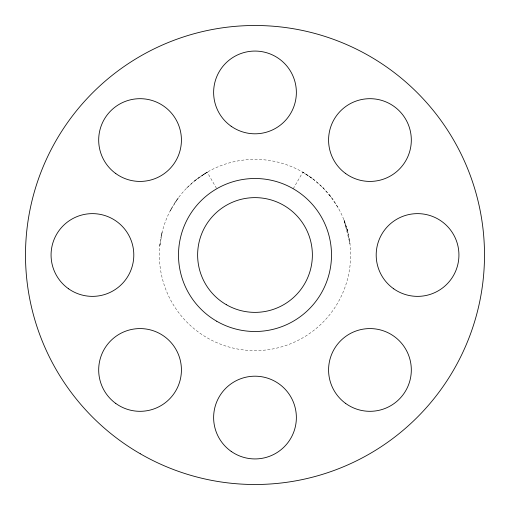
<?xml version="1.0" encoding="UTF-8"?>
<svg xmlns="http://www.w3.org/2000/svg" width="510" height="510" viewBox="0 0 510 510"><rect width="100%" height="100%" fill="white"/><g stroke="black" fill="none" stroke-linecap="round" stroke-linejoin="round"><path stroke-width="0.38" stroke-dasharray="2.55 1.91" d="M160.051 243.627L159.764 246.406L162.199 231.942L160.969 237.603M171.296 208.762L170.059 211.083L178.277 197.925L174.962 202.674M293.25 188.751L302.812 172.189L313.535 179.38L323.263 188.037M186.737 188.037L196.465 179.38L207.187 172.189A95.625 95.625 0 0 1 350.625 255A95.625 95.625 0 0 1 207.187 337.811A95.625 95.625 0 0 1 207.187 172.189L202.674 174.962M194.731 180.763L207.187 172.189L216.75 188.751M302.812 172.189L313.535 179.38M322.62 187.38L331.723 197.925L338.704 208.762M329.237 194.731L331.723 197.925M343.912 219.804L347.801 231.942L349.949 243.627L344.072 220.212L347.801 231.942L346.934 228.69"/><path stroke-width="0.76" d="M226.312 304.687A57.375 57.375 0 0 0 312.375 255A57.375 57.375 0 0 0 226.312 205.313A57.375 57.375 0 0 0 226.312 304.687M140.25 453.753A229.5 229.5 0 0 0 484.5 255A229.5 229.5 0 0 0 140.25 56.247A229.5 229.5 0 0 0 140.25 453.753M231.177 126.263A41.374 41.374 0 0 0 296.202 96.154A41.374 41.374 0 0 0 237.615 54.895A41.374 41.374 0 0 0 231.177 126.263M115.776 173.553A41.374 41.374 0 0 0 181.203 144.324A41.374 41.374 0 0 0 123.178 102.28A41.374 41.374 0 0 0 115.776 173.553M68.614 288.826A41.374 41.374 0 0 0 133.639 258.717A41.374 41.374 0 0 0 75.053 217.458A41.374 41.374 0 0 0 68.614 288.826M115.776 403.448A41.374 41.374 0 0 0 181.203 374.219A41.374 41.374 0 0 0 123.178 332.176A41.374 41.374 0 0 0 115.776 403.448M231.177 451.388A41.374 41.374 0 0 0 296.202 421.279A41.374 41.374 0 0 0 237.615 380.02A41.374 41.374 0 0 0 231.177 451.388M345.672 403.448A41.374 41.374 0 0 0 411.098 374.219A41.374 41.374 0 0 0 353.073 332.176A41.374 41.374 0 0 0 345.672 403.448M393.739 288.826A41.374 41.374 0 0 0 458.764 258.717A41.374 41.374 0 0 0 400.178 217.458A41.374 41.374 0 0 0 393.739 288.826M345.672 173.553A41.374 41.374 0 0 0 411.098 144.324A41.374 41.374 0 0 0 353.073 102.28A41.374 41.374 0 0 0 345.672 173.553M216.75 321.249A76.5 76.5 0 0 0 331.5 255A76.5 76.5 0 0 0 216.75 188.751A76.5 76.5 0 0 0 216.75 321.249"/></g></svg>
